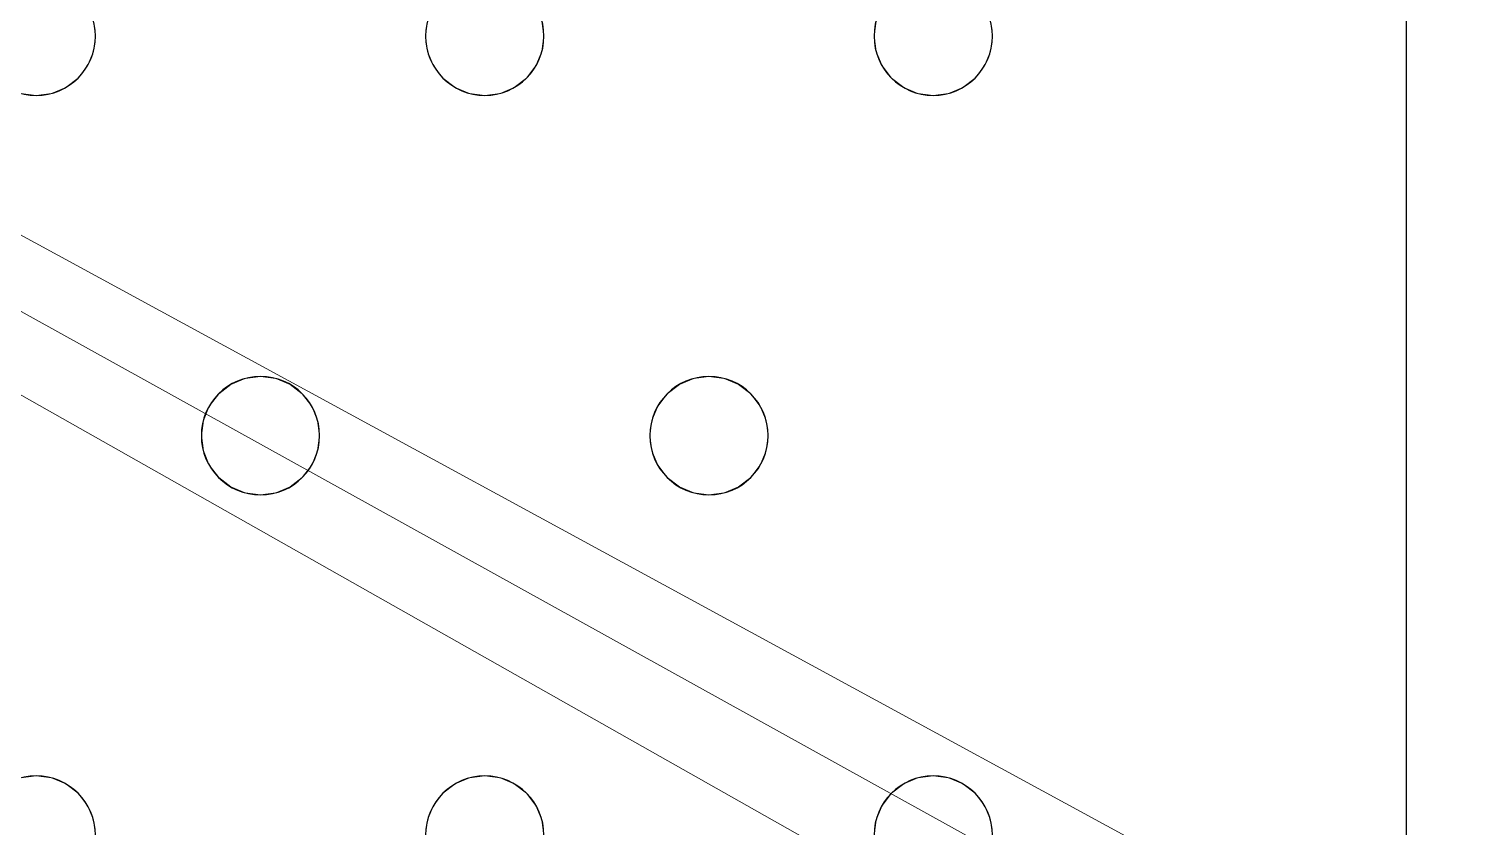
# Model space of a CAD drawing. Header units: millimetres. Extents: x -1 to 1201, y -701 to 1.
# Drawn here: x 503.4 to 600, y -313.5 to -259.5 of the extents above; entities that cross this region are included whole.
import ezdxf

# ---------------------------------------------------------------- set-up
doc = ezdxf.new("R2010")
doc.units = ezdxf.units.MM
doc.layers.add('IQ_200_3D', color=1, linetype='Continuous')
doc.layers.add('IQ_204_2D', color=7, linetype='Continuous')

msp = doc.modelspace()

# ---------------------------------------------------------------- linework, layer by layer
at = {"layer": 'IQ_200_3D', "lineweight": 18}
for points, invisible_edges in [([(596.549, -386.2, 890), (596.549, -145, 890), (568.549, -260, 890), (568.413, -261.035, 890)], 10), ([(568.549, -260, 890), (596.549, -145, 890), (568.413, -258.965, 890)], 3), ([(568.549, -260, 888), (596.549, -145, 888), (596.549, -386.2, 888), (568.413, -261.035, 888)], 5), ([(596.549, -145, 888), (568.549, -260, 888), (568.413, -258.965, 888)], 13), ([(560.685, -258.965, 890), (537.68, -258, 890), (538.079, -258.965, 890), (560.549, -260, 890)], 5), ([(538.079, -258.965, 888), (537.68, -258, 888), (560.685, -258.965, 888), (560.549, -260, 888)], 10), ([(507.746, -258.965, 890), (507.882, -260, 890), (530.216, -260, 890), (530.352, -258.965, 890)], 10), ([(507.746, -258.965, 888), (530.352, -258.965, 888), (530.216, -260, 888), (507.882, -260, 888)], 5), ([(507.882, -260, 890), (507.746, -258.965, 890), (507.746, -258.965, 888), (507.882, -260, 888)], 2), ([(530.352, -258.965, 890), (530.216, -260, 890), (530.216, -260, 888), (530.352, -258.965, 888)], 8), ([(538.216, -260, 890), (560.685, -261.035, 890), (560.549, -260, 890), (538.079, -258.965, 890)], 5), ([(560.549, -260, 888), (560.685, -261.035, 888), (538.216, -260, 888), (538.079, -258.965, 888)], 10), ([(538.216, -260, 890), (538.079, -258.965, 890), (538.079, -258.965, 888), (538.216, -260, 888)], 2), ([(560.685, -258.965, 890), (560.549, -260, 890), (560.549, -260, 888), (560.685, -258.965, 888)], 8), ([(568.549, -260, 890), (568.413, -258.965, 890), (568.413, -258.965, 888), (568.549, -260, 888)], 2), ([(507.882, -260, 890), (507.746, -261.035, 890), (530.352, -261.035, 890), (530.216, -260, 890)], 10), ([(530.352, -261.035, 888), (530.752, -262, 888), (507.746, -261.035, 888), (507.882, -260, 888)], 10), ([(507.746, -261.035, 890), (507.882, -260, 890), (507.882, -260, 888), (507.746, -261.035, 888)], 8), ([(530.352, -261.035, 888), (507.882, -260, 888), (530.216, -260, 888)], 3), ([(530.216, -260, 890), (530.352, -261.035, 890), (530.352, -261.035, 888), (530.216, -260, 888)], 2), ([(560.685, -261.035, 890), (538.216, -260, 890), (538.079, -261.035, 890), (561.085, -262, 890)], 5), ([(560.685, -261.035, 888), (561.085, -262, 888), (538.079, -261.035, 888), (538.216, -260, 888)], 10), ([(538.079, -261.035, 890), (538.216, -260, 890), (538.216, -260, 888), (538.079, -261.035, 888)], 8), ([(560.549, -260, 890), (560.685, -261.035, 890), (560.685, -261.035, 888), (560.549, -260, 888)], 2), ([(568.413, -261.035, 890), (568.549, -260, 890), (568.549, -260, 888), (568.413, -261.035, 888)], 8), ([(507.746, -261.035, 890), (507.347, -262, 890), (530.752, -262, 890), (530.352, -261.035, 890)], 10), ([(507.347, -262, 888), (507.746, -261.035, 888), (530.752, -262, 888), (519.049, -283, 888)], 14), ([(507.347, -262, 890), (507.746, -261.035, 890), (507.746, -261.035, 888), (507.347, -262, 888)], 10), ([(530.352, -261.035, 890), (530.752, -262, 890), (530.752, -262, 888), (530.352, -261.035, 888)], 10), ([(538.079, -261.035, 890), (537.68, -262, 890), (561.085, -262, 890)], 14), ([(537.68, -262, 888), (538.079, -261.035, 888), (561.085, -262, 888), (549.382, -283, 888)], 14), ([(537.68, -262, 890), (538.079, -261.035, 890), (538.079, -261.035, 888), (537.68, -262, 888)], 10), ([(560.685, -261.035, 890), (561.085, -262, 890), (561.085, -262, 888), (560.685, -261.035, 888)], 10), ([(568.413, -261.035, 890), (568.013, -262, 890), (568.013, -312, 890), (568.413, -312.965, 890)], 10), ([(568.013, -312, 888), (568.013, -262, 888), (568.413, -261.035, 888), (568.413, -312.965, 888)], 5), ([(568.013, -262, 890), (568.413, -261.035, 890), (568.413, -261.035, 888), (568.013, -262, 888)], 10), ([(568.413, -312.965, 890), (568.549, -314, 890), (596.549, -386.2, 890), (568.413, -261.035, 890)], 14), ([(596.549, -386.2, 888), (568.549, -314, 888), (568.413, -312.965, 888), (568.413, -261.035, 888)], 13), ([(506.711, -262.828, 890), (505.882, -263.464, 890), (518.014, -283.136, 890), (519.049, -283, 890)], 10), ([(518.014, -283.136, 888), (505.882, -263.464, 888), (506.711, -262.828, 888)], 13), ([(505.882, -263.464, 890), (506.711, -262.828, 890), (506.711, -262.828, 888), (505.882, -263.464, 888)], 10), ([(519.049, -283, 890), (530.752, -262, 890), (507.347, -262, 890), (506.711, -262.828, 890)], 11), ([(519.049, -283, 888), (518.014, -283.136, 888), (506.711, -262.828, 888), (507.347, -262, 888)], 10), ([(506.711, -262.828, 890), (507.347, -262, 890), (507.347, -262, 888), (506.711, -262.828, 888)], 10), ([(531.387, -262.828, 890), (530.752, -262, 890), (519.049, -283, 890), (520.084, -283.136, 890)], 10), ([(531.387, -262.828, 888), (520.084, -283.136, 888), (519.049, -283, 888), (530.752, -262, 888)], 5), ([(532.216, -263.464, 890), (531.387, -262.828, 890), (520.084, -283.136, 890), (521.049, -283.536, 890)], 10), ([(531.387, -262.828, 888), (532.216, -263.464, 888), (520.084, -283.136, 888)], 14), ([(530.752, -262, 890), (531.387, -262.828, 890), (531.387, -262.828, 888), (530.752, -262, 888)], 10), ([(531.387, -262.828, 890), (532.216, -263.464, 890), (532.216, -263.464, 888), (531.387, -262.828, 888)], 10), ([(537.044, -262.828, 890), (536.216, -263.464, 890), (548.347, -283.136, 890), (549.382, -283, 890)], 10), ([(548.347, -283.136, 888), (547.382, -283.536, 888), (536.216, -263.464, 888), (537.044, -262.828, 888)], 10), ([(536.216, -263.464, 890), (537.044, -262.828, 890), (537.044, -262.828, 888), (536.216, -263.464, 888)], 10), ([(537.68, -262, 890), (537.044, -262.828, 890), (549.382, -283, 890), (561.085, -262, 890)], 14), ([(549.382, -283, 888), (548.347, -283.136, 888), (537.044, -262.828, 888), (537.68, -262, 888)], 10), ([(537.044, -262.828, 890), (537.68, -262, 890), (537.68, -262, 888), (537.044, -262.828, 888)], 10), ([(561.721, -262.828, 890), (561.085, -262, 890), (549.382, -283, 890), (550.418, -283.136, 890)], 10), ([(561.721, -262.828, 888), (550.418, -283.136, 888), (549.382, -283, 888), (561.085, -262, 888)], 5), ([(562.549, -263.464, 890), (561.721, -262.828, 890), (550.418, -283.136, 890), (551.382, -283.536, 890)], 10), ([(561.721, -262.828, 888), (562.549, -263.464, 888), (550.418, -283.136, 888)], 14), ([(561.085, -262, 890), (561.721, -262.828, 890), (561.721, -262.828, 888), (561.085, -262, 888)], 10), ([(561.721, -262.828, 890), (562.549, -263.464, 890), (562.549, -263.464, 888), (561.721, -262.828, 888)], 10), ([(567.378, -262.828, 890), (566.549, -263.464, 890), (567.378, -311.172, 890), (568.013, -312, 890)], 10), ([(567.378, -262.828, 888), (568.013, -312, 888), (567.378, -311.172, 888), (566.549, -263.464, 888)], 5), ([(566.549, -263.464, 890), (567.378, -262.828, 890), (567.378, -262.828, 888), (566.549, -263.464, 888)], 10), ([(568.013, -262, 890), (567.378, -262.828, 890), (568.013, -312, 890)], 14), ([(567.378, -262.828, 888), (568.013, -262, 888), (568.013, -312, 888)], 14), ([(567.378, -262.828, 890), (568.013, -262, 890), (568.013, -262, 888), (567.378, -262.828, 888)], 10), ([(517.049, -283.536, 890), (505.882, -263.464, 890), (504.918, -263.864, 890), (516.221, -284.172, 890)], 5), ([(505.882, -263.464, 888), (518.014, -283.136, 888), (517.049, -283.536, 888), (504.918, -263.864, 888)], 5), ([(504.918, -263.864, 890), (505.882, -263.464, 890), (505.882, -263.464, 888), (504.918, -263.864, 888)], 10), ([(505.882, -263.464, 890), (517.049, -283.536, 890), (518.014, -283.136, 890)], 13), ([(521.049, -283.536, 888), (520.084, -283.136, 888), (532.216, -263.464, 888), (533.18, -263.864, 888)], 10), ([(533.18, -263.864, 890), (532.216, -263.464, 890), (521.049, -283.536, 890), (521.878, -284.172, 890)], 10), ([(532.216, -263.464, 890), (533.18, -263.864, 890), (533.18, -263.864, 888), (532.216, -263.464, 888)], 10), ([(547.382, -283.536, 890), (536.216, -263.464, 890), (535.251, -263.864, 890), (546.554, -284.172, 890)], 5), ([(547.382, -283.536, 888), (546.554, -284.172, 888), (535.251, -263.864, 888), (536.216, -263.464, 888)], 10), ([(535.251, -263.864, 890), (536.216, -263.464, 890), (536.216, -263.464, 888), (535.251, -263.864, 888)], 10), ([(547.382, -283.536, 890), (548.347, -283.136, 890), (536.216, -263.464, 890)], 14), ([(551.382, -283.536, 888), (550.418, -283.136, 888), (562.549, -263.464, 888), (563.514, -263.864, 888)], 10), ([(563.514, -263.864, 890), (562.549, -263.464, 890), (551.382, -283.536, 890), (552.211, -284.172, 890)], 10), ([(553.246, -285.965, 888), (552.847, -285, 888), (565.584, -263.864, 888), (566.549, -263.464, 888)], 10), ([(566.549, -263.464, 890), (565.584, -263.864, 890), (553.246, -285.965, 890), (553.382, -287, 890)], 10), ([(566.549, -310.536, 890), (566.549, -263.464, 890), (553.382, -287, 890), (553.246, -288.035, 890)], 11), ([(553.246, -285.965, 888), (566.549, -263.464, 888), (553.382, -287, 888)], 3), ([(566.549, -263.464, 888), (567.378, -311.172, 888), (566.549, -310.536, 888), (553.382, -287, 888)], 13), ([(562.549, -263.464, 890), (563.514, -263.864, 890), (563.514, -263.864, 888), (562.549, -263.464, 888)], 10), ([(565.584, -263.864, 890), (566.549, -263.464, 890), (566.549, -263.464, 888), (565.584, -263.864, 888)], 10), ([(566.549, -263.464, 890), (566.549, -310.536, 890), (567.378, -311.172, 890)], 13), ([(491.544, -284.172, 888), (490.716, -283.536, 888), (502.847, -263.864, 888), (503.882, -264, 888)], 10), ([(503.882, -264, 890), (502.847, -263.864, 890), (491.544, -284.172, 890), (492.18, -285, 890)], 10), ([(492.18, -285, 888), (491.544, -284.172, 888), (503.882, -264, 888), (515.585, -285, 888)], 14), ([(515.585, -285, 890), (503.882, -264, 890), (492.18, -285, 890), (515.185, -285.965, 890)], 7), ([(503.882, -264, 888), (502.847, -263.864, 888), (502.847, -263.864, 890), (503.882, -264, 890)], 10), ([(503.882, -264, 890), (515.585, -285, 890), (516.221, -284.172, 890), (504.918, -263.864, 890)], 5), ([(516.221, -284.172, 888), (515.585, -285, 888), (503.882, -264, 888), (504.918, -263.864, 888)], 10), ([(504.918, -263.864, 888), (503.882, -264, 888), (503.882, -264, 890), (504.918, -263.864, 890)], 10), ([(504.918, -263.864, 888), (517.049, -283.536, 888), (516.221, -284.172, 888)], 13), ([(521.878, -284.172, 888), (521.049, -283.536, 888), (533.18, -263.864, 888), (534.216, -264, 888)], 10), ([(534.216, -264, 890), (533.18, -263.864, 890), (521.878, -284.172, 890)], 14), ([(522.513, -285, 890), (545.918, -285, 890), (534.216, -264, 890), (521.878, -284.172, 890)], 7), ([(522.513, -285, 888), (521.878, -284.172, 888), (534.216, -264, 888), (545.918, -285, 888)], 14), ([(534.216, -264, 888), (533.18, -263.864, 888), (533.18, -263.864, 890), (534.216, -264, 890)], 10), ([(546.554, -284.172, 890), (535.251, -263.864, 890), (534.216, -264, 890), (545.918, -285, 890)], 5), ([(546.554, -284.172, 888), (545.918, -285, 888), (534.216, -264, 888), (535.251, -263.864, 888)], 10), ([(535.251, -263.864, 888), (534.216, -264, 888), (534.216, -264, 890), (535.251, -263.864, 890)], 10), ([(552.211, -284.172, 888), (551.382, -283.536, 888), (563.514, -263.864, 888), (564.549, -264, 888)], 10), ([(564.549, -264, 890), (563.514, -263.864, 890), (552.211, -284.172, 890), (552.847, -285, 890)], 10), ([(552.847, -285, 888), (552.211, -284.172, 888), (564.549, -264, 888), (565.584, -263.864, 888)], 10), ([(565.584, -263.864, 890), (564.549, -264, 890), (552.847, -285, 890), (553.246, -285.965, 890)], 10), ([(564.549, -264, 888), (563.514, -263.864, 888), (563.514, -263.864, 890), (564.549, -264, 890)], 10), ([(565.584, -263.864, 888), (564.549, -264, 888), (564.549, -264, 890), (565.584, -263.864, 890)], 10), ([(518.014, -283.136, 890), (517.049, -283.536, 890), (517.049, -283.536, 888), (518.014, -283.136, 888)], 10), ([(518.014, -283.136, 888), (519.049, -283, 888), (519.049, -283, 890), (518.014, -283.136, 890)], 10), ([(519.049, -283, 888), (520.084, -283.136, 888), (520.084, -283.136, 890), (519.049, -283, 890)], 10), ([(521.049, -283.536, 890), (520.084, -283.136, 890), (520.084, -283.136, 888), (521.049, -283.536, 888)], 10), ([(548.347, -283.136, 890), (547.382, -283.536, 890), (547.382, -283.536, 888), (548.347, -283.136, 888)], 10), ([(548.347, -283.136, 888), (549.382, -283, 888), (549.382, -283, 890), (548.347, -283.136, 890)], 10), ([(549.382, -283, 888), (550.418, -283.136, 888), (550.418, -283.136, 890), (549.382, -283, 890)], 10), ([(551.382, -283.536, 890), (550.418, -283.136, 890), (550.418, -283.136, 888), (551.382, -283.536, 888)], 10), ([(517.049, -283.536, 890), (516.221, -284.172, 890), (516.221, -284.172, 888), (517.049, -283.536, 888)], 10), ([(521.878, -284.172, 890), (521.049, -283.536, 890), (521.049, -283.536, 888), (521.878, -284.172, 888)], 10), ([(547.382, -283.536, 890), (546.554, -284.172, 890), (546.554, -284.172, 888), (547.382, -283.536, 888)], 10), ([(552.211, -284.172, 890), (551.382, -283.536, 890), (551.382, -283.536, 888), (552.211, -284.172, 888)], 10), ([(515.185, -285.965, 890), (492.18, -285, 890), (492.579, -285.965, 890), (515.049, -287, 890)], 5), ([(492.579, -285.965, 888), (492.18, -285, 888), (515.185, -285.965, 888), (515.049, -287, 888)], 10), ([(515.185, -285.965, 888), (492.18, -285, 888), (515.585, -285, 888)], 3), ([(515.585, -285, 890), (515.185, -285.965, 890), (515.185, -285.965, 888), (515.585, -285, 888)], 10), ([(516.221, -284.172, 890), (515.585, -285, 890), (515.585, -285, 888), (516.221, -284.172, 888)], 10), ([(522.513, -285, 890), (521.878, -284.172, 890), (521.878, -284.172, 888), (522.513, -285, 888)], 10), ([(545.519, -285.965, 890), (522.513, -285, 890), (522.913, -285.965, 890), (545.382, -287, 890)], 5), ([(545.519, -285.965, 890), (545.918, -285, 890), (522.513, -285, 890)], 14), ([(545.519, -285.965, 888), (522.913, -285.965, 888), (522.513, -285, 888), (545.918, -285, 888)], 5), ([(522.913, -285.965, 890), (522.513, -285, 890), (522.513, -285, 888), (522.913, -285.965, 888)], 10), ([(545.918, -285, 890), (545.519, -285.965, 890), (545.519, -285.965, 888), (545.918, -285, 888)], 10), ([(546.554, -284.172, 890), (545.918, -285, 890), (545.918, -285, 888), (546.554, -284.172, 888)], 10), ([(552.847, -285, 890), (552.211, -284.172, 890), (552.211, -284.172, 888), (552.847, -285, 888)], 10), ([(553.246, -285.965, 890), (552.847, -285, 890), (552.847, -285, 888), (553.246, -285.965, 888)], 10), ([(515.049, -287, 890), (492.579, -285.965, 890), (492.716, -287, 890), (515.185, -288.035, 890)], 5), ([(515.049, -287, 888), (492.716, -287, 888), (492.579, -285.965, 888)], 13), ([(515.185, -285.965, 890), (515.049, -287, 890), (515.049, -287, 888), (515.185, -285.965, 888)], 8), ([(545.382, -287, 890), (522.913, -285.965, 890), (523.049, -287, 890), (545.519, -288.035, 890)], 5), ([(522.913, -285.965, 888), (545.519, -285.965, 888), (545.382, -287, 888), (523.049, -287, 888)], 5), ([(523.049, -287, 890), (522.913, -285.965, 890), (522.913, -285.965, 888), (523.049, -287, 888)], 2), ([(545.519, -285.965, 890), (545.382, -287, 890), (545.382, -287, 888), (545.519, -285.965, 888)], 8), ([(553.382, -287, 890), (553.246, -285.965, 890), (553.246, -285.965, 888), (553.382, -287, 888)], 2), ([(492.579, -288.035, 890), (515.585, -289, 890), (515.185, -288.035, 890), (492.716, -287, 890)], 5), ([(492.716, -287, 888), (515.049, -287, 888), (515.185, -288.035, 888), (492.579, -288.035, 888)], 5), ([(515.049, -287, 890), (515.185, -288.035, 890), (515.185, -288.035, 888), (515.049, -287, 888)], 2), ([(522.913, -288.035, 890), (545.519, -288.035, 890), (523.049, -287, 890)], 3), ([(523.049, -287, 888), (545.382, -287, 888), (545.519, -288.035, 888), (522.913, -288.035, 888)], 5), ([(522.913, -288.035, 890), (523.049, -287, 890), (523.049, -287, 888), (522.913, -288.035, 888)], 8), ([(545.382, -287, 890), (545.519, -288.035, 890), (545.519, -288.035, 888), (545.382, -287, 888)], 2), ([(566.549, -310.536, 888), (565.584, -310.136, 888), (553.246, -288.035, 888), (553.382, -287, 888)], 10), ([(553.246, -288.035, 890), (553.382, -287, 890), (553.382, -287, 888), (553.246, -288.035, 888)], 8), ([(515.585, -289, 890), (492.579, -288.035, 890), (492.18, -289, 890), (503.882, -310, 890)], 13), ([(492.18, -289, 888), (492.579, -288.035, 888), (515.585, -289, 888), (503.882, -310, 888)], 14), ([(492.579, -288.035, 888), (515.185, -288.035, 888), (515.585, -289, 888)], 13), ([(515.185, -288.035, 890), (515.585, -289, 890), (515.585, -289, 888), (515.185, -288.035, 888)], 10), ([(522.913, -288.035, 890), (522.513, -289, 890), (545.918, -289, 890), (545.519, -288.035, 890)], 10), ([(545.918, -289, 888), (534.216, -310, 888), (522.513, -289, 888), (522.913, -288.035, 888)], 11), ([(522.513, -289, 890), (522.913, -288.035, 890), (522.913, -288.035, 888), (522.513, -289, 888)], 10), ([(545.918, -289, 888), (522.913, -288.035, 888), (545.519, -288.035, 888)], 3), ([(545.519, -288.035, 890), (545.918, -289, 890), (545.918, -289, 888), (545.519, -288.035, 888)], 10), ([(565.584, -310.136, 890), (553.246, -288.035, 890), (552.847, -289, 890), (564.549, -310, 890)], 5), ([(565.584, -310.136, 888), (564.549, -310, 888), (552.847, -289, 888), (553.246, -288.035, 888)], 10), ([(552.847, -289, 890), (553.246, -288.035, 890), (553.246, -288.035, 888), (552.847, -289, 888)], 10), ([(566.549, -310.536, 890), (553.246, -288.035, 890), (565.584, -310.136, 890)], 3), ([(502.847, -310.136, 890), (503.882, -310, 890), (491.544, -289.828, 890), (490.716, -290.464, 890)], 10), ([(503.882, -310, 890), (492.18, -289, 890), (491.544, -289.828, 890)], 13), ([(503.882, -310, 888), (502.847, -310.136, 888), (491.544, -289.828, 888), (492.18, -289, 888)], 10), ([(515.585, -289, 890), (503.882, -310, 890), (516.221, -289.828, 890)], 3), ([(503.882, -310, 888), (515.585, -289, 888), (516.221, -289.828, 888)], 13), ([(516.221, -289.828, 890), (503.882, -310, 890), (504.918, -310.136, 890), (517.049, -290.464, 890)], 5), ([(504.918, -310.136, 888), (503.882, -310, 888), (516.221, -289.828, 888), (517.049, -290.464, 888)], 10), ([(515.585, -289, 890), (516.221, -289.828, 890), (516.221, -289.828, 888), (515.585, -289, 888)], 10), ([(516.221, -289.828, 890), (517.049, -290.464, 890), (517.049, -290.464, 888), (516.221, -289.828, 888)], 10), ([(533.18, -310.136, 890), (534.216, -310, 890), (521.878, -289.828, 890), (521.049, -290.464, 890)], 10), ([(533.18, -310.136, 888), (532.216, -310.536, 888), (521.049, -290.464, 888), (521.878, -289.828, 888)], 10), ([(521.049, -290.464, 890), (521.878, -289.828, 890), (521.878, -289.828, 888), (521.049, -290.464, 888)], 10), ([(534.216, -310, 890), (522.513, -289, 890), (521.878, -289.828, 890)], 13), ([(534.216, -310, 888), (533.18, -310.136, 888), (521.878, -289.828, 888), (522.513, -289, 888)], 10), ([(521.878, -289.828, 890), (522.513, -289, 890), (522.513, -289, 888), (521.878, -289.828, 888)], 10), ([(545.918, -289, 890), (522.513, -289, 890), (534.216, -310, 890), (546.554, -289.828, 890)], 7), ([(546.554, -289.828, 888), (535.251, -310.136, 888), (534.216, -310, 888), (545.918, -289, 888)], 5), ([(546.554, -289.828, 890), (534.216, -310, 890), (535.251, -310.136, 890), (547.382, -290.464, 890)], 5), ([(535.251, -310.136, 888), (546.554, -289.828, 888), (547.382, -290.464, 888)], 13), ([(545.918, -289, 890), (546.554, -289.828, 890), (546.554, -289.828, 888), (545.918, -289, 888)], 10), ([(546.554, -289.828, 890), (547.382, -290.464, 890), (547.382, -290.464, 888), (546.554, -289.828, 888)], 10), ([(563.514, -310.136, 890), (564.549, -310, 890), (552.211, -289.828, 890), (551.382, -290.464, 890)], 10), ([(552.211, -289.828, 888), (564.549, -310, 888), (563.514, -310.136, 888), (551.382, -290.464, 888)], 5), ([(551.382, -290.464, 890), (552.211, -289.828, 890), (552.211, -289.828, 888), (551.382, -290.464, 888)], 10), ([(564.549, -310, 890), (552.847, -289, 890), (552.211, -289.828, 890)], 13), ([(552.211, -289.828, 888), (552.847, -289, 888), (564.549, -310, 888)], 14), ([(552.211, -289.828, 890), (552.847, -289, 890), (552.847, -289, 888), (552.211, -289.828, 888)], 10), ([(504.918, -310.136, 890), (505.882, -310.536, 890), (517.049, -290.464, 890)], 14), ([(505.882, -310.536, 888), (504.918, -310.136, 888), (517.049, -290.464, 888), (518.014, -290.864, 888)], 10), ([(505.882, -310.536, 890), (506.711, -311.172, 890), (518.014, -290.864, 890), (517.049, -290.464, 890)], 10), ([(506.711, -311.172, 888), (505.882, -310.536, 888), (518.014, -290.864, 888), (519.049, -291, 888)], 10), ([(506.711, -311.172, 890), (507.347, -312, 890), (519.049, -291, 890), (518.014, -290.864, 890)], 10), ([(517.049, -290.464, 890), (518.014, -290.864, 890), (518.014, -290.864, 888), (517.049, -290.464, 888)], 10), ([(519.049, -291, 888), (518.014, -290.864, 888), (518.014, -290.864, 890), (519.049, -291, 890)], 10), ([(531.387, -311.172, 890), (520.084, -290.864, 890), (519.049, -291, 890), (530.752, -312, 890)], 5), ([(520.084, -290.864, 888), (532.216, -310.536, 888), (531.387, -311.172, 888), (519.049, -291, 888)], 5), ([(520.084, -290.864, 888), (519.049, -291, 888), (519.049, -291, 890), (520.084, -290.864, 890)], 10), ([(521.049, -290.464, 890), (520.084, -290.864, 890), (532.216, -310.536, 890), (533.18, -310.136, 890)], 10), ([(532.216, -310.536, 888), (520.084, -290.864, 888), (521.049, -290.464, 888)], 13), ([(520.084, -290.864, 890), (521.049, -290.464, 890), (521.049, -290.464, 888), (520.084, -290.864, 888)], 10), ([(532.216, -310.536, 890), (520.084, -290.864, 890), (531.387, -311.172, 890)], 3), ([(547.382, -290.464, 890), (535.251, -310.136, 890), (536.216, -310.536, 890)], 13), ([(536.216, -310.536, 888), (535.251, -310.136, 888), (547.382, -290.464, 888), (548.347, -290.864, 888)], 10), ([(536.216, -310.536, 890), (537.044, -311.172, 890), (548.347, -290.864, 890), (547.382, -290.464, 890)], 10), ([(537.044, -311.172, 888), (536.216, -310.536, 888), (548.347, -290.864, 888), (549.382, -291, 888)], 10), ([(537.044, -311.172, 890), (537.68, -312, 890), (549.382, -291, 890), (548.347, -290.864, 890)], 10), ([(547.382, -290.464, 890), (548.347, -290.864, 890), (548.347, -290.864, 888), (547.382, -290.464, 888)], 10), ([(549.382, -291, 888), (548.347, -290.864, 888), (548.347, -290.864, 890), (549.382, -291, 890)], 10), ([(561.721, -311.172, 890), (550.418, -290.864, 890), (549.382, -291, 890), (561.085, -312, 890)], 5), ([(550.418, -290.864, 888), (562.549, -310.536, 888), (561.721, -311.172, 888), (549.382, -291, 888)], 5), ([(550.418, -290.864, 888), (549.382, -291, 888), (549.382, -291, 890), (550.418, -290.864, 890)], 10), ([(551.382, -290.464, 890), (550.418, -290.864, 890), (562.549, -310.536, 890), (563.514, -310.136, 890)], 10), ([(551.382, -290.464, 888), (563.514, -310.136, 888), (562.549, -310.536, 888), (550.418, -290.864, 888)], 5), ([(550.418, -290.864, 890), (551.382, -290.464, 890), (551.382, -290.464, 888), (550.418, -290.864, 888)], 10), ([(562.549, -310.536, 890), (550.418, -290.864, 890), (561.721, -311.172, 890)], 3), ([(507.347, -312, 888), (506.711, -311.172, 888), (519.049, -291, 888), (530.752, -312, 888)], 14), ([(530.752, -312, 890), (519.049, -291, 890), (507.347, -312, 890), (530.352, -312.965, 890)], 7), ([(531.387, -311.172, 888), (530.752, -312, 888), (519.049, -291, 888)], 14), ([(537.044, -311.172, 888), (549.382, -291, 888), (537.68, -312, 888)], 3), ([(537.68, -312, 890), (560.685, -312.965, 890), (561.085, -312, 890), (549.382, -291, 890)], 13), ([(549.382, -291, 888), (561.721, -311.172, 888), (561.085, -312, 888), (537.68, -312, 888)], 13), ([(502.847, -310.136, 888), (503.882, -310, 888), (503.882, -310, 890), (502.847, -310.136, 890)], 10), ([(503.882, -310, 888), (504.918, -310.136, 888), (504.918, -310.136, 890), (503.882, -310, 890)], 10), ([(505.882, -310.536, 890), (504.918, -310.136, 890), (504.918, -310.136, 888), (505.882, -310.536, 888)], 10), ([(533.18, -310.136, 890), (532.216, -310.536, 890), (532.216, -310.536, 888), (533.18, -310.136, 888)], 10), ([(533.18, -310.136, 888), (534.216, -310, 888), (534.216, -310, 890), (533.18, -310.136, 890)], 10), ([(534.216, -310, 888), (535.251, -310.136, 888), (535.251, -310.136, 890), (534.216, -310, 890)], 10), ([(536.216, -310.536, 890), (535.251, -310.136, 890), (535.251, -310.136, 888), (536.216, -310.536, 888)], 10), ([(563.514, -310.136, 890), (562.549, -310.536, 890), (562.549, -310.536, 888), (563.514, -310.136, 888)], 10), ([(563.514, -310.136, 888), (564.549, -310, 888), (564.549, -310, 890), (563.514, -310.136, 890)], 10), ([(564.549, -310, 888), (565.584, -310.136, 888), (565.584, -310.136, 890), (564.549, -310, 890)], 10), ([(566.549, -310.536, 890), (565.584, -310.136, 890), (565.584, -310.136, 888), (566.549, -310.536, 888)], 10), ([(506.711, -311.172, 890), (505.882, -310.536, 890), (505.882, -310.536, 888), (506.711, -311.172, 888)], 10), ([(532.216, -310.536, 890), (531.387, -311.172, 890), (531.387, -311.172, 888), (532.216, -310.536, 888)], 10), ([(537.044, -311.172, 890), (536.216, -310.536, 890), (536.216, -310.536, 888), (537.044, -311.172, 888)], 10), ([(562.549, -310.536, 890), (561.721, -311.172, 890), (561.721, -311.172, 888), (562.549, -310.536, 888)], 10), ([(567.378, -311.172, 890), (566.549, -310.536, 890), (566.549, -310.536, 888), (567.378, -311.172, 888)], 10), ([(507.347, -312, 890), (506.711, -311.172, 890), (506.711, -311.172, 888), (507.347, -312, 888)], 10), ([(530.352, -312.965, 890), (507.347, -312, 890), (507.746, -312.965, 890), (530.216, -314, 890)], 5), ([(507.746, -312.965, 888), (507.347, -312, 888), (530.352, -312.965, 888), (530.216, -314, 888)], 10), ([(507.347, -312, 888), (530.752, -312, 888), (530.352, -312.965, 888)], 13), ([(507.746, -312.965, 890), (507.347, -312, 890), (507.347, -312, 888), (507.746, -312.965, 888)], 10), ([(530.752, -312, 890), (530.352, -312.965, 890), (530.352, -312.965, 888), (530.752, -312, 888)], 10), ([(531.387, -311.172, 890), (530.752, -312, 890), (530.752, -312, 888), (531.387, -311.172, 888)], 10), ([(537.68, -312, 890), (537.044, -311.172, 890), (537.044, -311.172, 888), (537.68, -312, 888)], 10), ([(537.68, -312, 890), (538.079, -312.965, 890), (560.685, -312.965, 890)], 14), ([(538.079, -312.965, 888), (537.68, -312, 888), (560.685, -312.965, 888), (560.549, -314, 888)], 10), ([(560.685, -312.965, 888), (537.68, -312, 888), (561.085, -312, 888)], 3), ([(538.079, -312.965, 890), (537.68, -312, 890), (537.68, -312, 888), (538.079, -312.965, 888)], 10), ([(561.085, -312, 890), (560.685, -312.965, 890), (560.685, -312.965, 888), (561.085, -312, 888)], 10), ([(561.721, -311.172, 890), (561.085, -312, 890), (561.085, -312, 888), (561.721, -311.172, 888)], 10), ([(568.013, -312, 890), (567.378, -311.172, 890), (567.378, -311.172, 888), (568.013, -312, 888)], 10), ([(568.413, -312.965, 890), (568.013, -312, 890), (568.013, -312, 888), (568.413, -312.965, 888)], 10), ([(530.216, -314, 890), (507.746, -312.965, 890), (507.882, -314, 890), (530.352, -315.035, 890)], 5), ([(507.882, -314, 888), (507.746, -312.965, 888), (530.216, -314, 888), (530.352, -315.035, 888)], 10), ([(507.882, -314, 890), (507.746, -312.965, 890), (507.746, -312.965, 888), (507.882, -314, 888)], 2), ([(530.352, -312.965, 890), (530.216, -314, 890), (530.216, -314, 888), (530.352, -312.965, 888)], 8), ([(538.079, -312.965, 890), (538.216, -314, 890), (560.549, -314, 890), (560.685, -312.965, 890)], 10), ([(538.216, -314, 888), (538.079, -312.965, 888), (560.549, -314, 888)], 14), ([(538.216, -314, 890), (538.079, -312.965, 890), (538.079, -312.965, 888), (538.216, -314, 888)], 2), ([(560.685, -312.965, 890), (560.549, -314, 890), (560.549, -314, 888), (560.685, -312.965, 888)], 8), ([(568.549, -314, 890), (568.413, -312.965, 890), (568.413, -312.965, 888), (568.549, -314, 888)], 2)]:
    msp.add_3dface(points, dxfattribs=dict(at, invisible_edges=invisible_edges))
msp.add_3dface([(596.549, -386.2, 890), (596.549, -386.2, 888), (596.549, -145, 888), (596.549, -145, 890)], dxfattribs=at)
at = {"layer": 'IQ_204_2D'}
msp.add_line((596.549, -386.2), (596.549, -145), dxfattribs=at)
for centre, start, end in [((503.882, -260), 0, 180), ((534.216, -260), 0, 180), ((564.549, -260), 0, 180), ((503.882, -260), 180, 0), ((534.216, -260), 180, 360), ((564.549, -260), 180, 0), ((519.049, -287), 0, 180), ((549.382, -287), 360, 180), ((519.049, -287), 180, 360), ((549.382, -287), 180, 360), ((503.882, -314), 0, 180), ((534.216, -314), 0, 180), ((564.549, -314), 0, 180)]:
    msp.add_arc(centre, 4, start, end, dxfattribs=at)

# ---------------------------------------------------------------- meshes
at = {"layer": 'IQ_200_3D', "lineweight": 18}
mesh = msp.add_polyface(dxfattribs=at)
corners = [(1200, 0, 850), (1200, -700, 850), (0, -700, 850), (0, 0, 850), (810.5, -594, 850), (811.556, -602.023, 850), (814.653, -609.5, 850), (819.58, -615.92, 850), (826, -620.847, 850), (833.477, -623.944, 850), (841.5, -625, 850), (1059.5, -625, 850), (1067.523, -623.944, 850), (1075, -620.847, 850), (1081.42, -615.92, 850), (1086.347, -609.5, 850), (1089.444, -602.023, 850), (1090.5, -594, 850), (1090.5, -476, 850), (1089.444, -467.977, 850), (1086.347, -460.5, 850), (1081.42, -454.08, 850), (1075, -449.153, 850), (1067.523, -446.056, 850), (1059.5, -445, 850), (841.5, -445, 850), (833.477, -446.056, 850), (826, -449.153, 850), (819.58, -454.08, 850), (814.653, -460.5, 850), (811.556, -467.977, 850), (810.5, -476, 850)]
mesh.append_faces([[corners[k] for k in face] for face in [(29, 3, 28), (6, 2, 5), (4, 2, 31), (23, 0, 22), (13, 1, 12), (15, 1, 14), (11, 1, 10)]], dxfattribs={"vtx0": -1, "vtx1": -1})
mesh.append_faces([[corners[k] for k in face] for face in [(3, 29, 30, 2), (2, 30, 31), (0, 25, 26), (2, 6, 7), (2, 9, 10, 1), (0, 20, 21), (1, 18, 19), (1, 15, 16)]], dxfattribs={"vtx0": -1, "vtx2": -1})
mesh.append_faces([[corners[k] for k in face] for face in [(27, 28, 3), (4, 5, 2), (7, 8, 2), (8, 9, 2), (23, 24, 0), (21, 22, 0), (24, 25, 0), (13, 14, 1), (11, 12, 1), (16, 17, 1), (17, 18, 1)]], dxfattribs={"vtx1": -1, "vtx2": -1})
mesh.append_faces([[corners[k] for k in face] for face in [(26, 27, 3, 0), (19, 20, 0, 1)]], dxfattribs={"vtx1": -1, "vtx3": -1})
mesh = msp.add_polyface(dxfattribs=at)
corners = [(1200, -700, 900), (1200, -23, 900), (0, -23, 900), (0, -700, 900), (90, -35.113, 900), (1110, -35.113, 900), (1129.382, -37.665, 900), (1147.443, -45.146, 900), (1162.953, -57.047, 900), (1174.854, -72.557, 900), (1182.335, -90.618, 900), (1184.887, -110, 900), (1184.887, -610, 900), (1182.335, -629.382, 900), (1174.854, -647.443, 900), (1162.953, -662.953, 900), (1147.443, -674.854, 900), (1129.382, -682.335, 900), (1110, -684.887, 900), (90, -684.887, 900), (70.618, -682.335, 900), (52.557, -674.854, 900), (37.047, -662.953, 900), (25.146, -647.443, 900), (17.665, -629.382, 900), (15.113, -610, 900), (15.113, -110, 900), (17.665, -90.618, 900), (25.146, -72.557, 900), (37.047, -57.047, 900), (52.557, -45.146, 900), (70.618, -37.665, 900)]
mesh.append_faces([[corners[k] for k in face] for face in [(9, 1, 8), (14, 0, 13), (31, 2, 30), (28, 2, 27), (21, 3, 20), (23, 3, 22)]], dxfattribs={"vtx0": -1, "vtx1": -1})
mesh.append_faces([[corners[k] for k in face] for face in [(1, 9, 10), (1, 11, 12, 0), (0, 14, 15), (0, 18, 19, 3), (2, 28, 29), (3, 23, 24)]], dxfattribs={"vtx0": -1, "vtx2": -1})
mesh.append_faces([[corners[k] for k in face] for face in [(10, 11, 1), (5, 6, 1), (7, 8, 1), (6, 7, 1), (12, 13, 0), (15, 16, 0), (17, 18, 0), (16, 17, 0), (31, 4, 2), (29, 30, 2), (26, 27, 2), (21, 22, 3), (19, 20, 3), (24, 25, 3)]], dxfattribs={"vtx1": -1, "vtx2": -1})
mesh.append_faces([[corners[k] for k in face] for face in [(4, 5, 1, 2), (25, 26, 2, 3)]], dxfattribs={"vtx1": -1, "vtx3": -1})
mesh = msp.add_polyface(dxfattribs=at)
corners = [(1110, -48.392, 890), (90, -48.392, 890), (66.424, -53.082, 890), (46.437, -66.437, 890), (33.082, -86.424, 890), (28.392, -110, 890), (28.392, -610, 890), (33.082, -633.576, 890), (46.437, -653.563, 890), (66.424, -666.918, 890), (90, -671.608, 890), (1110, -671.608, 890), (1133.576, -666.918, 890), (1153.563, -653.563, 890), (1166.918, -633.576, 890), (1171.608, -610, 890), (1171.608, -110, 890), (1166.918, -86.424, 890), (1153.563, -66.437, 890), (1133.576, -53.082, 890), (122.5, -418.034, 890), (1077.5, -418.034, 890), (1089.656, -419.634, 890), (1100.983, -424.326, 890), (1110.71, -431.79, 890), (1118.174, -441.517, 890), (1122.866, -452.844, 890), (1124.466, -465, 890), (1124.466, -605, 890), (1122.866, -617.156, 890), (1118.174, -628.483, 890), (1110.71, -638.21, 890), (1100.983, -645.674, 890), (1089.656, -650.366, 890), (1077.5, -651.966, 890), (122.5, -651.966, 890), (110.344, -650.366, 890), (99.017, -645.674, 890), (89.29, -638.21, 890), (81.826, -628.483, 890), (77.134, -617.156, 890), (75.534, -605, 890), (75.534, -465, 890), (77.134, -452.844, 890), (81.826, -441.517, 890), (89.29, -431.79, 890), (99.017, -424.326, 890), (110.344, -419.634, 890), (122.5, -68.034, 890), (1077.5, -68.034, 890), (1089.656, -69.634, 890), (1100.983, -74.326, 890), (1110.71, -81.79, 890), (1118.174, -91.517, 890), (1122.866, -102.844, 890), (1124.466, -115, 890), (1124.466, -351, 890), (1122.866, -363.156, 890), (1118.174, -374.483, 890), (1110.71, -384.21, 890), (1100.983, -391.674, 890), (1089.656, -396.366, 890), (1077.5, -397.966, 890), (122.5, -397.966, 890), (110.344, -396.366, 890), (99.017, -391.674, 890), (89.29, -384.21, 890), (81.826, -374.483, 890), (77.134, -363.156, 890), (75.534, -351, 890), (75.534, -115, 890), (77.134, -102.844, 890), (81.826, -91.517, 890), (89.29, -81.79, 890), (99.017, -74.326, 890), (110.344, -69.634, 890)]
mesh.append_faces([[corners[k] for k in face] for face in [(65, 47, 64), (75, 1, 74), (71, 5, 70), (73, 2, 72)]], dxfattribs={"vtx0": -1, "vtx1": -1})
mesh.append_faces([[corners[k] for k in face] for face in [(15, 28, 29, 14), (11, 32, 33), (16, 55, 56, 15), (54, 17, 18, 53), (53, 18, 19, 52), (52, 19, 0, 51), (0, 50, 51), (10, 37, 38, 9), (64, 47, 20, 63), (8, 39, 40, 7), (39, 8, 9, 38), (69, 42, 43), (3, 71, 72, 2)]], dxfattribs={"vtx0": -1, "vtx2": -1})
mesh.append_faces([[corners[k] for k in face] for face in [(6, 41, 42, 69)]], dxfattribs={"vtx0": -1, "vtx2": -1, "vtx3": -1})
mesh.append_faces([[corners[k] for k in face] for face in [(11, 33, 34, 35), (1, 75, 48, 49), (71, 3, 4, 5)]], dxfattribs={"vtx0": -1, "vtx3": -1})
mesh.append_faces([[corners[k] for k in face] for face in [(36, 37, 10)]], dxfattribs={"vtx1": -1, "vtx2": -1})
mesh.append_faces([[corners[k] for k in face] for face in [(27, 28, 15, 56)]], dxfattribs={"vtx1": -1, "vtx2": -1, "vtx3": -1})
mesh.append_faces([[corners[k] for k in face] for face in [(13, 14, 29, 30), (12, 13, 30, 31), (26, 27, 56, 57), (31, 32, 11, 12), (24, 25, 58, 59), (21, 22, 61, 62), (22, 23, 60, 61), (23, 24, 59, 60), (25, 26, 57, 58), (54, 55, 16, 17), (49, 50, 0, 1), (20, 21, 62, 63), (35, 36, 10, 11), (45, 46, 66, 67), (46, 47, 65, 66), (6, 7, 40, 41), (43, 44, 68, 69), (44, 45, 67, 68), (73, 74, 1, 2), (69, 70, 5, 6)]], dxfattribs={"vtx1": -1, "vtx3": -1})
mesh = msp.add_polyface(dxfattribs=at)
corners = [(122.5, -68.034, 860), (110.344, -69.634, 860), (99.017, -74.326, 860), (89.29, -81.79, 860), (81.826, -91.517, 860), (77.134, -102.844, 860), (75.534, -115, 860), (75.534, -351, 860), (77.134, -363.156, 860), (81.826, -374.483, 860), (89.29, -384.21, 860), (99.017, -391.674, 860), (110.344, -396.366, 860), (122.5, -397.966, 860), (1077.5, -397.966, 860), (1089.656, -396.366, 860), (1100.983, -391.674, 860), (1110.71, -384.21, 860), (1118.174, -374.483, 860), (1122.866, -363.156, 860), (1124.466, -351, 860), (1124.466, -115, 860), (1122.866, -102.844, 860), (1118.174, -91.517, 860), (1110.71, -81.79, 860), (1100.983, -74.326, 860), (1089.656, -69.634, 860), (1077.5, -68.034, 860), (640.451, -68.034, 860), (640.451, -105, 860), (639.258, -114.059, 860), (635.762, -122.5, 860), (630.2, -129.749, 860), (622.951, -135.311, 860), (614.51, -138.807, 860), (605.451, -140, 860), (594.549, -140, 860), (585.49, -138.807, 860), (577.049, -135.311, 860), (569.8, -129.749, 860), (564.238, -122.5, 860), (560.742, -114.059, 860), (559.549, -105, 860), (559.549, -68.034, 860), (600, -115, 860), (603.882, -114.489, 860), (607.5, -112.99, 860), (610.607, -110.607, 860), (612.99, -107.5, 860), (614.489, -103.882, 860), (615, -100, 860), (614.489, -96.118, 860), (612.99, -92.5, 860), (610.607, -89.393, 860), (607.5, -87.01, 860), (603.882, -85.511, 860), (600, -85, 860), (596.118, -85.511, 860), (592.5, -87.01, 860), (589.393, -89.393, 860), (587.01, -92.5, 860), (585.511, -96.118, 860), (585, -100, 860), (585.511, -103.882, 860), (587.01, -107.5, 860), (589.393, -110.607, 860), (592.5, -112.99, 860), (596.118, -114.489, 860)]
mesh.append_faces([[corners[k] for k in face] for face in [(0, 42, 43), (29, 27, 28), (65, 62, 63, 64), (48, 46, 47), (50, 48, 49)]], dxfattribs={"vtx0": -1})
mesh.append_faces([[corners[k] for k in face] for face in [(35, 14, 34)]], dxfattribs={"vtx0": -1, "vtx1": -1})
mesh.append_faces([[corners[k] for k in face] for face in [(62, 65, 45, 52)]], dxfattribs={"vtx0": -1, "vtx1": -1, "vtx2": -1, "vtx3": -1})
mesh.append_faces([[corners[k] for k in face] for face in [(13, 6, 7, 12), (14, 35, 36), (27, 29, 30), (65, 44, 45)]], dxfattribs={"vtx0": -1, "vtx2": -1})
mesh.append_faces([[corners[k] for k in face] for face in [(13, 39, 40, 0), (21, 26, 27, 14), (50, 45, 46, 48)]], dxfattribs={"vtx0": -1, "vtx2": -1, "vtx3": -1})
mesh.append_faces([[corners[k] for k in face] for face in [(7, 10, 11, 12), (20, 15, 16, 17)]], dxfattribs={"vtx0": -1, "vtx3": -1})
mesh.append_faces([[corners[k] for k in face] for face in [(38, 39, 13), (37, 38, 13), (2, 3, 6, 1), (41, 42, 0), (40, 41, 0), (33, 34, 14), (32, 33, 14), (30, 31, 27), (25, 26, 21, 24), (55, 56, 52)]], dxfattribs={"vtx1": -1, "vtx2": -1})
mesh.append_faces([[corners[k] for k in face] for face in [(0, 1, 6, 13), (31, 32, 14, 27), (61, 62, 52, 56)]], dxfattribs={"vtx1": -1, "vtx2": -1, "vtx3": -1})
mesh.append_faces([[corners[k] for k in face] for face in [(13, 14, 36, 37), (14, 15, 20, 21)]], dxfattribs={"vtx1": -1, "vtx3": -1})
mesh.append_faces([[corners[k] for k in face] for face in [(4, 5, 6, 3), (18, 19, 20, 17), (57, 58, 59, 56)]], dxfattribs={"vtx2": -1})
mesh.append_faces([[corners[k] for k in face] for face in [(59, 60, 61, 56), (50, 51, 52, 45)]], dxfattribs={"vtx2": -1, "vtx3": -1})
mesh.append_faces([[corners[k] for k in face] for face in [(7, 8, 9, 10), (21, 22, 23, 24), (65, 66, 67, 44), (52, 53, 54, 55)]], dxfattribs={"vtx3": -1})

doc.saveas('drawing.dxf')
